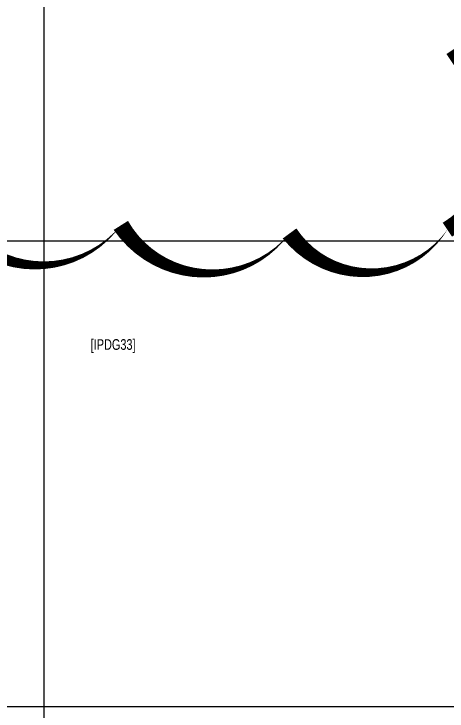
# Model space of a CAD drawing. Header units: metres. Extents: x 75097 to 220695, y -1557923 to -1361206.
# Drawn here: x 108078 to 112150, y -1469678 to -1463116 of the extents above; entities that cross this region are included whole.
import ezdxf

# ---------------------------------------------------------------- set-up
doc = ezdxf.new("R2010")
doc.units = ezdxf.units.M
doc.layers.get('0').update_dxf_attribs({"lineweight": 0})
doc.layers.add('A-100 - Copy$0$72_EGR_BASE_TEXT', color=8, linetype='Continuous', lineweight=0)
doc.layers.add('E-LG', color=245, linetype='Continuous', lineweight=30)
doc.layers.add('A-100 - Copy$0$axes', color=8, linetype='Continuous')
doc.layers.add('REV 01', color=7, linetype='Continuous', lineweight=0, true_color=0xe41b4d)
doc.styles.add('A-100 - Copy$0$X3G_ENTITY_2587EA', font='swisscl.ttf', dxfattribs={"height": 200})

# ---------------------------------------------------------------- blocks, each defined once
blk = doc.blocks.new('A-100 - Copy')
at = {"layer": 'A-100 - Copy$0$axes'}
for p, q in [((108363.3, -1477297.4, 0), (108363.3, -1366691.8, 0)), ((215795, -1469637.7, 2.4), (83877.8, -1469637.7, 2.4))]:
    blk.add_line(p, q, dxfattribs=at)
at = {"layer": 'A-100 - Copy$0$72_EGR_BASE_TEXT', "insert": (109010.7, -1466177.5, 2.4), "char_height": 100, "attachment_point": 2, "style": 'A-100 - Copy$0$X3G_ENTITY_2587EA'}
blk.add_mtext('[IPDG33]', dxfattribs=at)

msp = doc.modelspace()

# ---------------------------------------------------------------- linework, layer by layer
at = {"layer": 'E-LG', "color": 1}
msp.add_lwpolyline([(95918.6, -1465252.9), (115237, -1465252.9), (115237, -1465905.8), (115312.2, -1465951), (115227.4, -1465994.9), (115227.4, -1468887.4), (115353.3, -1468943.6), (115222.3, -1468991.3), (115222.3, -1469278.5), (117688, -1469278.5), (117688, -1457043.1), (117707.4, -1457137.3), (119892.6, -1457137.3), (120092.1, -1457027.5), (120092.1, -1469278.5), (145729.7, -1469278.5), (145828.3, -1469612.5), (145828.3, -1469267.5), (145828.3, -1465482), (145334.4, -1465482), (145278.1, -1465376.4)], dxfattribs=at)

# ---------------------------------------------------------------- next in the draw order: block references
msp.add_blockref('A-100 - Copy', (0, 0))

# ---------------------------------------------------------------- next in the draw order: linework, layer by layer
at = {"layer": 'REV 01', "color": 3, "elevation": -2.4}
msp.add_lwpolyline([(107704.7, -1455364, 0, 158.9, -0.520567), (109292.4, -1455417, 0, 158.9, -0.520567), (110880.1, -1455470, 0, 158.9, -0.520567), (112367.3, -1455618.1, 0, 158.9, -0.520567), (112331.7, -1457206.3, 0, 158.9, -0.520567), (112296, -1458794.5, 0, 158.9, -0.520567), (112260.4, -1460382.7, 0, 158.9, -0.520567), (112224.8, -1461970.9, 0, 158.9, -0.520567), (112189.1, -1463559.1, 0, 158.9, -0.520567), (112153.5, -1465147.3, 0, 158.9, -0.520567), (110669.9, -1465182, 0, 158.9, -0.520567), (109083.2, -1465106.1, 0, 158.9, -0.520567), (107496.4, -1465030.2, 0, 158.9, -0.520567)], format="xyseb", dxfattribs=at)

doc.saveas('drawing.dxf')
